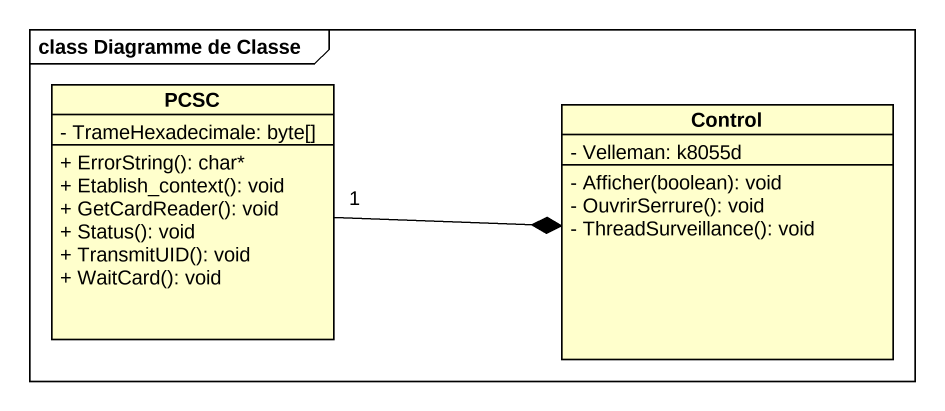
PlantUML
@startuml
mainframe class Diagramme de Classe
hide circle
hide empty members
skinparam classAttributeIconSize 0
class PCSC {
  - TrameHexadecimale: byte[]
  + ErrorString(): char*
  + Etablish_context(): void
  + GetCardReader(): void
  + Status(): void
  + TransmitUID(): void
  + WaitCard(): void
}
class "Control" as Control_ {
  - Velleman: k8055d
  - Afficher(boolean): void
  - OuvrirSerrure(): void
  - ThreadSurveillance(): void
}
PCSC "1" -right-* Control_
@enduml
